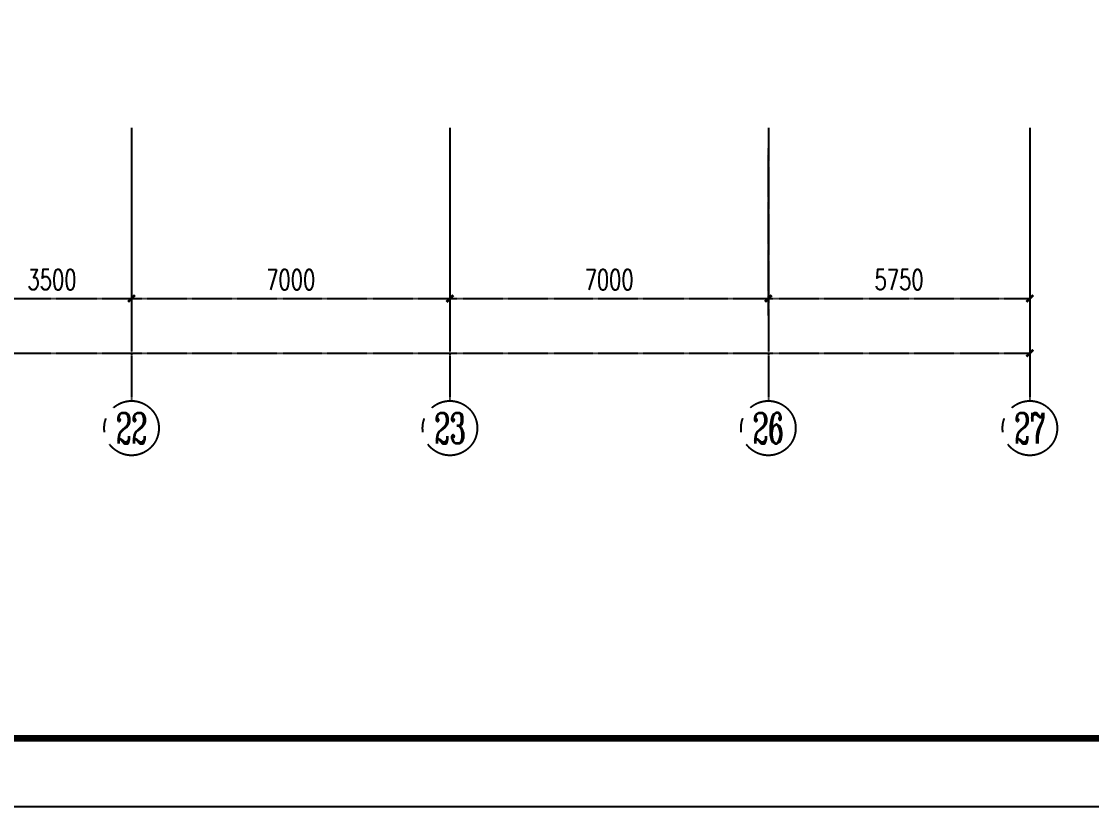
# Model space of a CAD drawing. Extents: x 1241380 to 1952554, y 1012187 to 1766051.
# Drawn here: x 1663444 to 1686972, y 1012187 to 1029450 of the extents above; entities that cross this region are included whole.
import ezdxf
from ezdxf.enums import TextEntityAlignment as Align

# ---------------------------------------------------------------- set-up
doc = ezdxf.new("R2010")
doc.units = 0
doc.linetypes.add('CENTER', pattern=[2, 1.25, -0.25, 0.25, -0.25])
for name, color, linetype in [('1-建筑底图', 8, 'Continuous'), ('AXIS', 251, 'CENTER'), ('AXIS_TEXT', 7, 'Continuous'), ('BTTK', 7, 'Continuous'), ('PUB_TITLE', 7, 'Continuous'), ('WALL', 2, 'Continuous')]:
    doc.layers.add(name, color=color, linetype=linetype)
doc.styles.add('_TCH_AXIS', font='COMPLEX', dxfattribs={"bigfont": 'GBCBIG'})
doc.styles.add('_TCH_DIM_T3', font='SIMPLEX', dxfattribs={"width": 0.705882, "bigfont": 'GBCBIG'})
doc.styles.add('COMPLEX', font='COMPLEX')
doc.styles.add('HZ(TK)', font='geniso.shx', dxfattribs={"width": 0.9, "bigfont": 'hztxt.shx'})
doc.styles.get("Standard").update_dxf_attribs({"font": 'gbeitc.shx', "bigfont": 'gbcbig.shx'})
doc.linetypes.add('JIEDI', pattern='A,1.25,-0.25,0.25,-0.25,0.625,["/",Standard,S=0.6,R=0,X=0,Y=-0.3],0.625,-0.25,0.25,-0.25', length=4)
doc.dimstyles.new('_TCH_ARCH&&150', dxfattribs={"dimtxt": 446.25, "dimasz": 150, "dimexe": 375, "dimexo": 450, "dimgap": 189.375, "dimtad": 1, "dimdec": 0, "dimzin": 0, "dimdsep": 46, "dimtxsty": '_TCH_DIM_T3', "dimblk": 'ARCHTICK', "dimcen": 0.09, "dimclrt": 7, "dimazin": 2, "dimtfac": 1, "dimtdec": 0, "dimtix": 1, "dimtmove": 2, "dimatfit": 3, "dimfxl": 1, "dimtolj": 1, "dimtzin": 0, "dimarcsym": 0})

# ---------------------------------------------------------------- blocks, each defined once
blk = doc.blocks.new('_AXISO')
blk.add_circle((0, 0), 0.5)
at = {"layer": 'AXIS_TEXT', "style": 'COMPLEX', "width": 1.041667}
blk.add_attdef('A', text='', height=0.56, dxfattribs=at).set_placement((-0.25, -0.28), (0.25, -0.28), align=Align.FIT)
blk = doc.blocks.new('_ArchTick')
at = {"color": 0, "linetype": 'ByBlock', "const_width": 0.4}
blk.add_lwpolyline([(-0.5, -0.5), (0.5, 0.5)], dxfattribs=at)
blk = doc.blocks.new('*D59')
at = {"layer": 'AXIS', "color": 0, "lineweight": -2, "transparency": 16777216}
for p, q in [((926858, 771137), (926858, 766262)), ((1041608, 771137), (1041608, 766262)), ((926858, 766637), (1041608, 766637))]:
    blk.add_line(p, q, dxfattribs=at)
at = {"layer": 'Defpoints', "color": 0}
for p in [(926858, 771587), (1041608, 771587), (1041608, 766637)]:
    blk.add_point(p, dxfattribs=at)
at = {"layer": 'AXIS', "color": 0, "lineweight": -2, "transparency": 16777216, "xscale": 150, "yscale": 150, "zscale": 150, "rotation": 180}
blk.add_blockref('_ArchTick', (926858, 766637), dxfattribs=at)
at = {"layer": 'AXIS', "color": 0, "lineweight": -2, "transparency": 16777216, "xscale": 150, "yscale": 150, "zscale": 150}
blk.add_blockref('_ArchTick', (1041608, 766637), dxfattribs=at)
at = {"layer": 'AXIS', "color": 7, "transparency": 16777216, "insert": (984233, 767049), "char_height": 446.2, "attachment_point": 5, "style": '_TCH_DIM_T3'}
blk.add_mtext('\\A1;114750', dxfattribs=at)
blk = doc.blocks.new('*D42')
at = {"layer": 'AXIS', "color": 0, "lineweight": -2, "transparency": 16777216}
for p, q in [((1018358, 771137), (1018358, 767462)), ((1021858, 771137), (1021858, 767462)), ((1018358, 767837), (1021858, 767837))]:
    blk.add_line(p, q, dxfattribs=at)
at = {"layer": 'Defpoints', "color": 0}
for p in [(1018358, 771587), (1021858, 771587), (1021858, 767837)]:
    blk.add_point(p, dxfattribs=at)
at = {"layer": 'AXIS', "color": 0, "lineweight": -2, "transparency": 16777216, "xscale": 150, "yscale": 150, "zscale": 150, "rotation": 180}
blk.add_blockref('_ArchTick', (1018358, 767837), dxfattribs=at)
at = {"layer": 'AXIS', "color": 0, "lineweight": -2, "transparency": 16777216, "xscale": 150, "yscale": 150, "zscale": 150}
blk.add_blockref('_ArchTick', (1021858, 767837), dxfattribs=at)
at = {"layer": 'AXIS', "color": 7, "transparency": 16777216, "insert": (1020108, 768249), "char_height": 446.2, "attachment_point": 5, "style": '_TCH_DIM_T3'}
blk.add_mtext('\\A1;3500', dxfattribs=at)
blk = doc.blocks.new('*D43')
at = {"layer": 'AXIS', "color": 0, "lineweight": -2, "transparency": 16777216}
for p, q in [((1021858, 771137), (1021858, 767462)), ((1028858, 771137), (1028858, 767462)), ((1021858, 767837), (1028858, 767837))]:
    blk.add_line(p, q, dxfattribs=at)
at = {"layer": 'Defpoints', "color": 0}
for p in [(1021858, 771587), (1028858, 771587), (1028858, 767837)]:
    blk.add_point(p, dxfattribs=at)
at = {"layer": 'AXIS', "color": 0, "lineweight": -2, "transparency": 16777216, "xscale": 150, "yscale": 150, "zscale": 150, "rotation": 180}
blk.add_blockref('_ArchTick', (1021858, 767837), dxfattribs=at)
at = {"layer": 'AXIS', "color": 0, "lineweight": -2, "transparency": 16777216, "xscale": 150, "yscale": 150, "zscale": 150}
blk.add_blockref('_ArchTick', (1028858, 767837), dxfattribs=at)
at = {"layer": 'AXIS', "color": 7, "transparency": 16777216, "insert": (1025358, 768249), "char_height": 446.2, "attachment_point": 5, "style": '_TCH_DIM_T3'}
blk.add_mtext('\\A1;7000', dxfattribs=at)
blk = doc.blocks.new('*D44')
at = {"layer": 'AXIS', "color": 0, "lineweight": -2, "transparency": 16777216}
for p, q in [((1028858, 771137), (1028858, 767462)), ((1035858, 771137), (1035858, 767462)), ((1028858, 767837), (1035858, 767837))]:
    blk.add_line(p, q, dxfattribs=at)
at = {"layer": 'Defpoints', "color": 0}
for p in [(1028858, 771587), (1035858, 771587), (1035858, 767837)]:
    blk.add_point(p, dxfattribs=at)
at = {"layer": 'AXIS', "color": 0, "lineweight": -2, "transparency": 16777216, "xscale": 150, "yscale": 150, "zscale": 150, "rotation": 180}
blk.add_blockref('_ArchTick', (1028858, 767837), dxfattribs=at)
at = {"layer": 'AXIS', "color": 0, "lineweight": -2, "transparency": 16777216, "xscale": 150, "yscale": 150, "zscale": 150}
blk.add_blockref('_ArchTick', (1035858, 767837), dxfattribs=at)
at = {"layer": 'AXIS', "color": 7, "transparency": 16777216, "insert": (1032358, 768249), "char_height": 446.2, "attachment_point": 5, "style": '_TCH_DIM_T3'}
blk.add_mtext('\\A1;7000', dxfattribs=at)
blk = doc.blocks.new('*D45')
at = {"layer": 'AXIS', "color": 0, "lineweight": -2, "transparency": 16777216}
for p, q in [((1035858, 771137), (1035858, 767462)), ((1041608, 771137), (1041608, 767462)), ((1035858, 767837), (1041608, 767837))]:
    blk.add_line(p, q, dxfattribs=at)
at = {"layer": 'Defpoints', "color": 0}
for p in [(1035858, 771587), (1041608, 771587), (1041608, 767837)]:
    blk.add_point(p, dxfattribs=at)
at = {"layer": 'AXIS', "color": 0, "lineweight": -2, "transparency": 16777216, "xscale": 150, "yscale": 150, "zscale": 150, "rotation": 180}
blk.add_blockref('_ArchTick', (1035858, 767837), dxfattribs=at)
at = {"layer": 'AXIS', "color": 0, "lineweight": -2, "transparency": 16777216, "xscale": 150, "yscale": 150, "zscale": 150}
blk.add_blockref('_ArchTick', (1041608, 767837), dxfattribs=at)
at = {"layer": 'AXIS', "color": 7, "transparency": 16777216, "insert": (1038733, 768249), "char_height": 446.2, "attachment_point": 5, "style": '_TCH_DIM_T3'}
blk.add_mtext('\\A1;5750', dxfattribs=at)
blk = doc.blocks.new('vhtemplate_2020年新竖式图框_A0')
at = {"layer": 'PUB_TITLE', "color": 7}
blk.add_lwpolyline([(0, 0), (1189, 0), (1189, 841), (0, 841)], close=True, dxfattribs=at)
at = {"layer": 'PUB_TITLE', "const_width": 1}
blk.add_lwpolyline([(25, 10), (1179, 10), (1179, 831), (25, 831)], close=True, dxfattribs=at)
at = {"layer": 'BTTK', "color": 4, "style": 'HZ(TK)', "width": 0.9}
for tag, p in [('合作单位', (1144, 743.5)), ('建设单位', (1144, 209.5)), ('工程名称', (1144, 176.5)), ('子项名称', (1154, 160)), ('图纸名称', (1144, 141))]:
    blk.add_attdef(tag, text='', height=3.5, dxfattribs=at).set_placement(p, align=Align.MIDDLE_CENTER)
for tag, p in [('注册证书号', (1156.5, 309.01)), ('注册印章号', (1156.5, 301.01)), ('设计号', (1154, 193)), ('图别', (1137.75, 34)), ('图号', (1170.25, 34)), ('版本号', (1137.75, 26)), ('日期', (1170.25, 26))]:
    blk.add_attdef(tag, text='', height=3.5, dxfattribs=at).set_placement(p, align=Align.MIDDLE)
blk = doc.blocks.new('ERT')
at = {"layer": 'AXIS'}
for p, q in [((1021858.2, 771586.5), (1021858.2, 765586.5)), ((1028858.2, 771586.5), (1028858.2, 765586.5)), ((1035858.2, 771586.5), (1035858.2, 765586.5)), ((1041608.2, 771586.5), (1041608.2, 765586.5))]:
    blk.add_line(p, q, dxfattribs=at)
ref = blk.add_blockref('_AXISO', (1021858.2, 764986.5), dxfattribs=dict(at, xscale=1200, yscale=1200, zscale=1200))
ref.add_attrib('A', '22', dxfattribs={"layer": 'AXIS_TEXT', "height": 678.82, "style": '_TCH_AXIS', "width": 0.617647}).set_placement((1021518.8, 764647.1), (1022197.6, 764647.1), align=Align.FIT)
ref = blk.add_blockref('_AXISO', (1028858.2, 764986.5), dxfattribs=dict(at, xscale=1200, yscale=1200, zscale=1200))
ref.add_attrib('A', '23', dxfattribs={"layer": 'AXIS_TEXT', "height": 678.82, "style": '_TCH_AXIS', "width": 0.617647}).set_placement((1028518.8, 764647.1), (1029197.6, 764647.1), align=Align.FIT)
ref = blk.add_blockref('_AXISO', (1035858.2, 764986.5), dxfattribs=dict(at, xscale=1200, yscale=1200, zscale=1200))
ref.add_attrib('A', '26', dxfattribs={"layer": 'AXIS_TEXT', "height": 678.82, "style": '_TCH_AXIS', "width": 0.617647}).set_placement((1035518.8, 764647.1), (1036197.6, 764647.1), align=Align.FIT)
ref = blk.add_blockref('_AXISO', (1041608.2, 764986.5), dxfattribs=dict(at, xscale=1200, yscale=1200, zscale=1200))
ref.add_attrib('A', '27', dxfattribs={"layer": 'AXIS_TEXT', "height": 678.82, "style": '_TCH_AXIS', "width": 0.617647}).set_placement((1041268.8, 764647.1), (1041947.6, 764647.1), align=Align.FIT)
for p1, p2, distance, picture, middle in [((926858.2, 771586.5), (1041608.2, 771586.5), -4950, '*D59', (984233.2, 767049)), ((1018358.2, 771586.5), (1021858.2, 771586.5), -3750, '*D42', (1020108.2, 768249)), ((1021858.2, 771586.5), (1028858.2, 771586.5), -3750, '*D43', (1025358.2, 768249)), ((1028858.2, 771586.5), (1035858.2, 771586.5), -3750, '*D44', (1032358.2, 768249)), ((1035858.2, 771586.5), (1041608.2, 771586.5), -3750, '*D45', (1038733.2, 768249))]:
    dim = blk.add_aligned_dim(p1=p1, p2=p2, distance=distance, dimstyle='_TCH_ARCH&&150', dxfattribs=at)
    dim.commit()
    dim.dimension.update_dxf_attribs({"geometry": picture, "text_midpoint": middle})
blk = doc.blocks.new('1-二层建筑底图')
at = {"layer": '1-建筑底图'}
blk.add_blockref('ERT', (644007, 300729), dxfattribs=at)

msp = doc.modelspace()

# ---------------------------------------------------------------- block references
at = {"layer": '1-建筑底图', "linetype": 'JIEDI'}
msp.add_blockref('1-二层建筑底图', (0, -45207.9), dxfattribs=at)
at = {"layer": 'WALL', "xscale": 150, "yscale": 150, "zscale": 150}
msp.add_blockref('vhtemplate_2020年新竖式图框_A0', (1546439.2, 1012186.9), dxfattribs=at)

doc.saveas('drawing.dxf')
